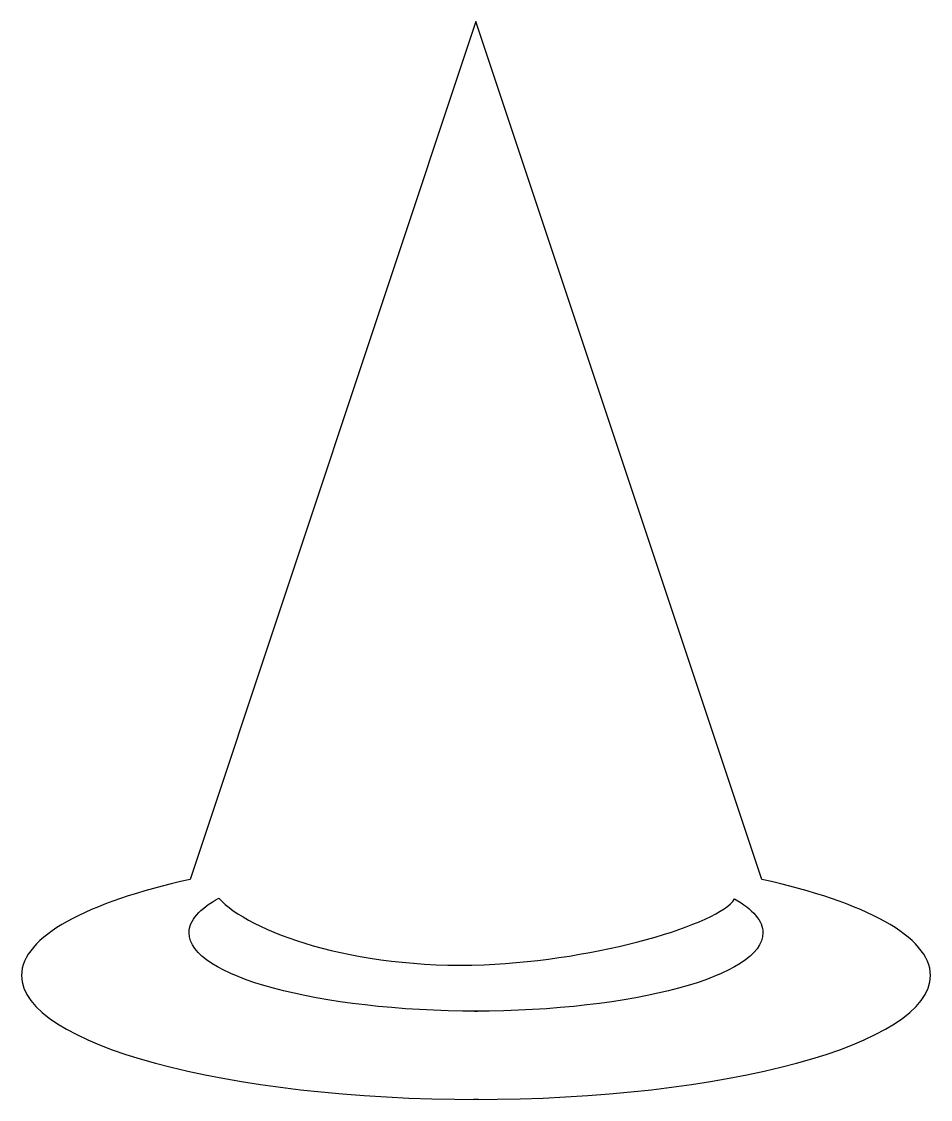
# Model space of a CAD drawing. Header units: centimetres. Extents: x -7.8 to 7.8, y -9.3 to 9.3.
import ezdxf

# ---------------------------------------------------------------- set-up
doc = ezdxf.new("R2010")
doc.units = ezdxf.units.CM
doc.header["$MEASUREMENT"] = 0
doc.layers.add('Camada 1', color=7, linetype='Continuous')

msp = doc.modelspace()

# ---------------------------------------------------------------- linework, layer by layer
at = {"layer": 'Camada 1'}
for points, knots in [([(0.04149, -9.27358), (-4.30287, -9.27358), (-7.82447, -8.31912), (-7.82447, -7.14138), (-7.82447, -7.14138), (-7.82447, -6.47389), (-6.69327, -5.87797), (-4.92207, -5.48705), (-4.92207, -5.48705), (-4.92207, -5.48705), (-0.00013, 9.27358), (-0.00013, 9.27358), (-0.00013, 9.27358), (-0.00013, 9.27358), (4.92181, -5.48702), (4.92181, -5.48702), (4.92181, -5.48702), (6.69301, -5.87794), (7.82447, -6.47389), (7.82447, -7.14135), (7.82447, -7.14135), (7.82447, -8.31912), (4.30263, -9.27355), (-0.04146, -9.27355), (-0.04146, -9.27355), (-0.04146, -9.27355), (0.04149, -9.27355), (0.04149, -9.27355), (0.04149, -9.27355), (0.04149, -9.27355), (0.04149, -9.27358), (0.04149, -9.27358)], [0, 0, 0, 0, 0.11111111, 0.11111111, 0.11111111, 0.11111111, 0.22222222, 0.22222222, 0.22222222, 0.22222222, 0.33333333, 0.33333333, 0.33333333, 0.33333333, 0.44444444, 0.44444444, 0.44444444, 0.44444444, 0.55555556, 0.55555556, 0.55555556, 0.55555556, 0.66666667, 0.66666667, 0.66666667, 0.66666667, 0.77777778, 0.77777778, 0.77777778, 0.77777778, 1, 1, 1, 1]), ([(-4.42862, -5.81137), (-4.75665, -5.9911), (-4.94112, -6.19361), (-4.94112, -6.40779), (-4.94112, -6.40779), (-4.94112, -7.15151), (-2.71709, -7.75415), (0.02611, -7.75415), (0.02611, -7.75415), (0.02611, -7.75415), (-0.02611, -7.75416), (-0.02611, -7.75416), (-0.02611, -7.75416), (2.71709, -7.75416), (4.94115, -7.15154), (4.94115, -6.4078), (4.94115, -6.4078), (4.94115, -6.19886), (4.7656, -6.00103), (4.45241, -5.8245), (4.45241, -5.8245), (4.19666, -6.25133), (2.10606, -6.87794), (0.13952, -6.9552), (0.13952, -6.9552), (-2.12365, -7.04433), (-3.91787, -6.3756), (-4.42862, -5.81137)], [0, 0, 0, 0, 0.125, 0.125, 0.125, 0.125, 0.25, 0.25, 0.25, 0.25, 0.375, 0.375, 0.375, 0.375, 0.5, 0.5, 0.5, 0.5, 0.625, 0.625, 0.625, 0.625, 0.75, 0.75, 0.75, 0.75, 1, 1, 1, 1])]:
    msp.add_open_spline(points, degree=3, knots=knots, dxfattribs=at)

doc.saveas('drawing.dxf')
